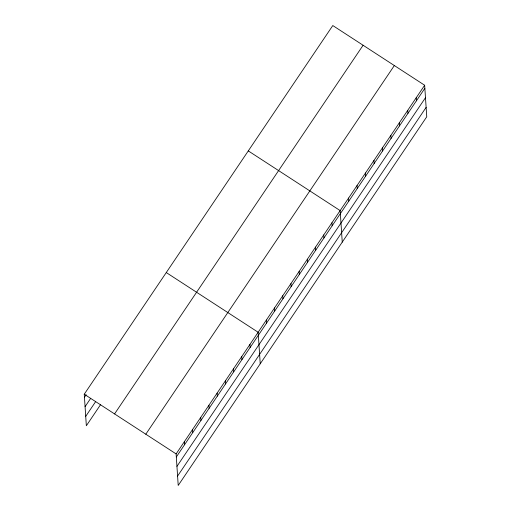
<?xml version="1.0" encoding="UTF-8"?>
<svg xmlns="http://www.w3.org/2000/svg" width="511" height="511" viewBox="0 0 511 511"><rect width="100%" height="100%" fill="white"/><g stroke="black" fill="none" stroke-linecap="round" stroke-linejoin="round"><path stroke-width="0.77" d="M100.59 404.623L86.346 425.752L84.251 394.217L332.789 25.55L424.654 85.248L426.749 116.783L178.211 485.45L176.123 453.915L424.654 85.248M84.456 397.258L86.18 394.696M85.081 406.66L90.69 398.337M85.72 416.35L95.653 401.62M114.566 413.916L363.104 45.249M145.801 434.216L394.339 65.549M176.321 456.955L424.858 88.288M176.947 466.358L425.478 97.69M177.592 476.048L426.123 107.38M248.282 150.898L340.154 210.596L342.249 242.131M166.267 272.555L258.138 332.252L260.233 363.787M84.251 394.217L176.123 453.915M416.203 97.78L416.408 100.827M407.752 110.319L407.957 113.359M399.302 122.851L399.506 125.891M390.851 135.389L391.056 138.43M382.4 147.922L382.605 150.962M373.95 160.454L374.154 163.501M365.506 172.993L365.704 176.033M357.055 185.525L357.253 188.565M348.604 198.057L348.802 201.104M331.952 222.758L332.15 225.805M323.75 234.926L323.948 237.966M315.549 247.094L315.747 250.135M307.347 259.256L307.545 262.303M299.146 271.424L299.344 274.464M290.944 283.592L291.142 286.633M282.743 295.754L282.941 298.801M274.541 307.922L274.739 310.963M266.34 320.09L266.538 323.131M249.936 344.42L250.135 347.461M241.735 356.589L241.933 359.629M233.533 368.75L233.731 371.797M225.332 380.919L225.53 383.959M217.13 393.087L217.328 396.127M208.929 405.249L209.127 408.295M200.727 417.417L200.925 420.457M192.526 429.585L192.724 432.625M184.324 441.747L184.522 444.794"/></g></svg>
